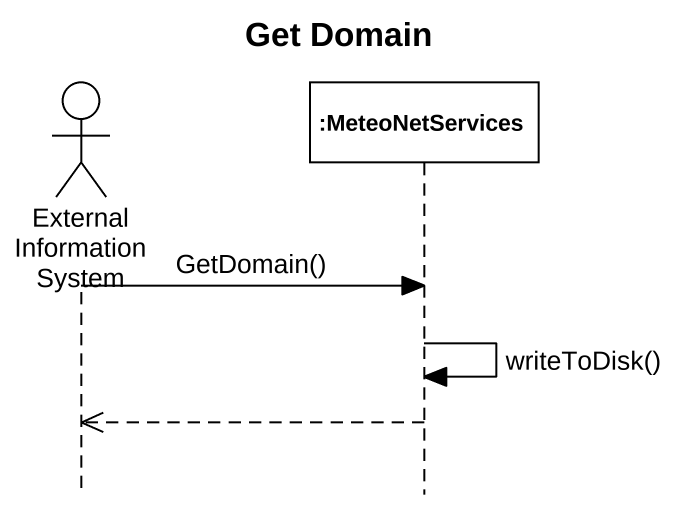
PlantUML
@startuml
title Get Domain
hide footbox
actor "External Information System" as External_Information_System
participant ":MeteoNetServices" as MeteoNetServices

External_Information_System -> MeteoNetServices : GetDomain()
MeteoNetServices -> MeteoNetServices : writeToDisk()
MeteoNetServices -->> External_Information_System
@enduml
